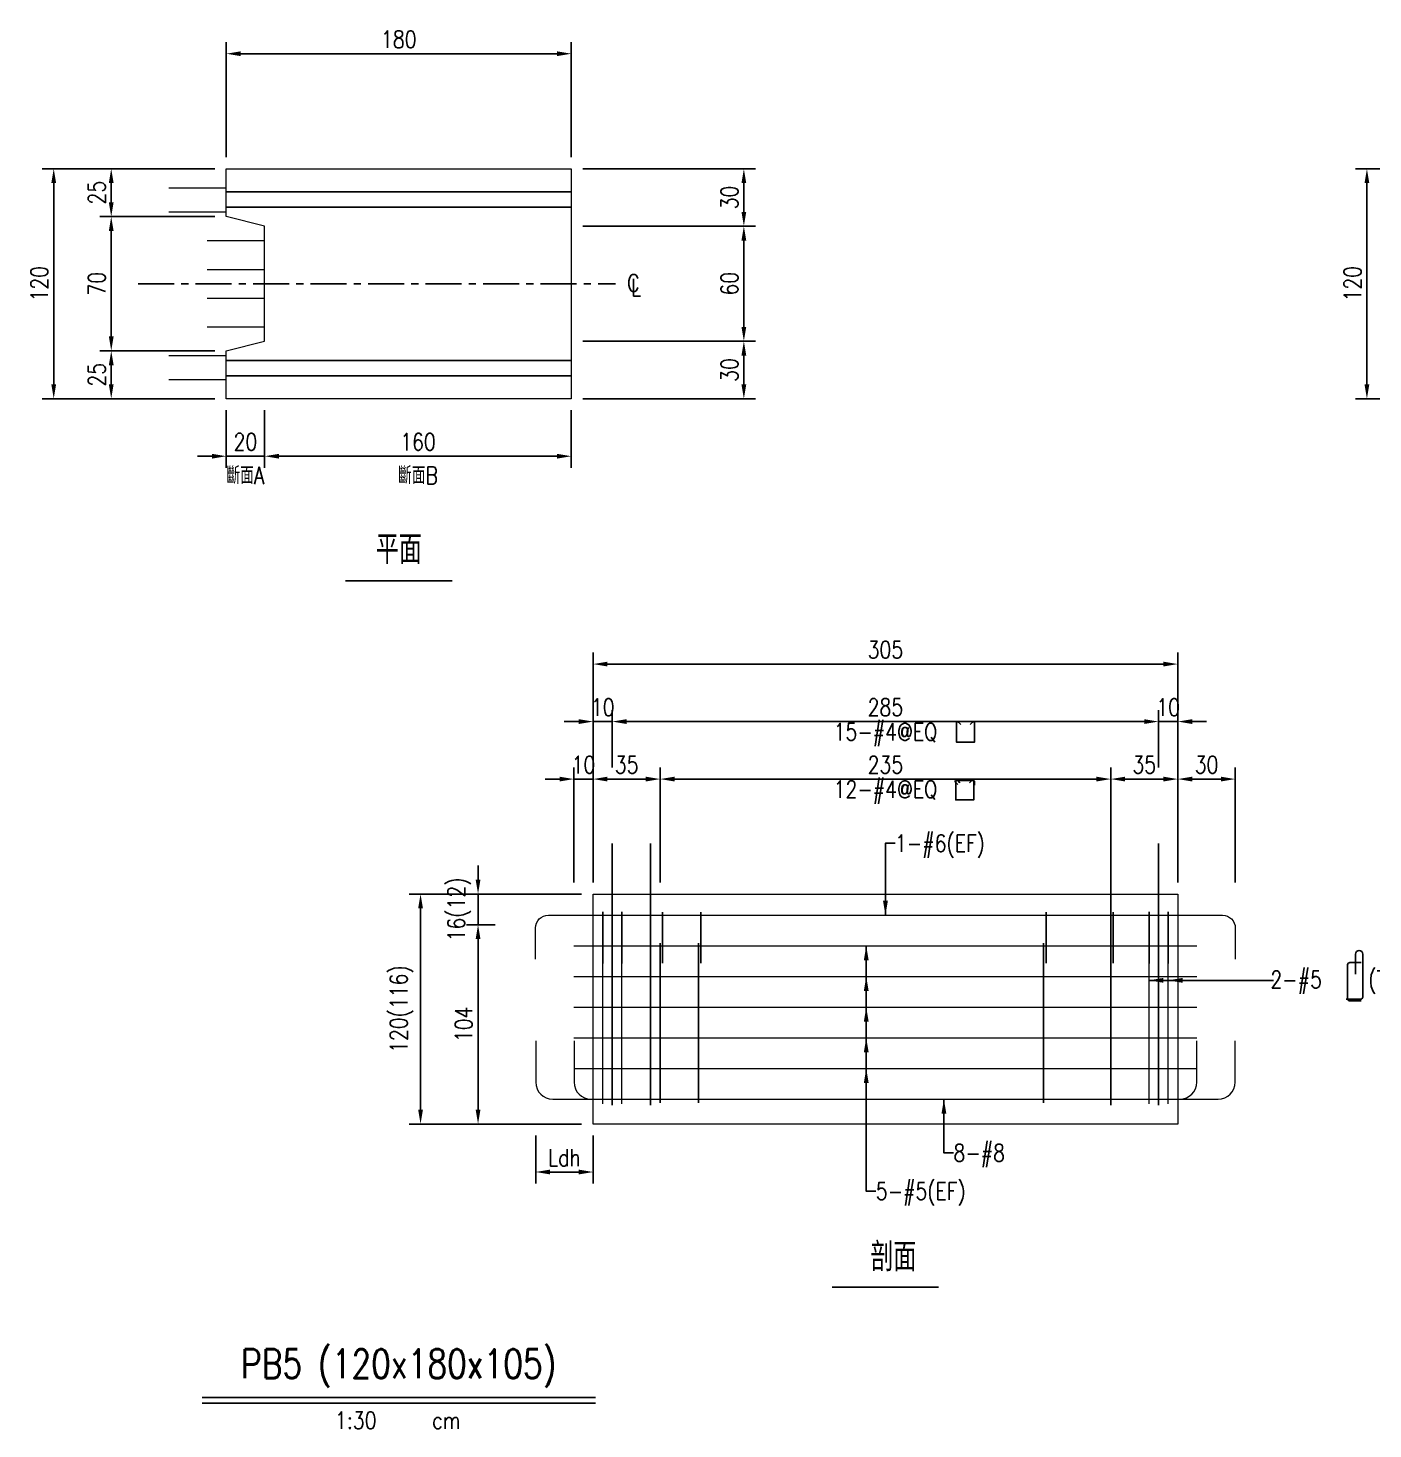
# Model space of a CAD drawing. Extents: x -4754 to 8167, y -19960 to 3841.
# Drawn here: x 3791 to 4493, y 1833 to 2564 of the extents above; entities that cross this region are included whole.
import ezdxf
from ezdxf.enums import TextEntityAlignment as Align

# ---------------------------------------------------------------- set-up
doc = ezdxf.new("R2010")
doc.units = 0
doc.header["$LTSCALE"] = 3
doc.linetypes.add('CENTER', pattern=[2, 1.25, -0.25, 0.25, -0.25])
doc.layers.get('0').update_dxf_attribs({"linetype": 'CONTINUOUS'})
doc.layers.add('HB_0', color=7, linetype='CONTINUOUS', transparency=0.5)
for name, color, linetype in [('HB_DIM', 1, 'CONTINUOUS'), ('HB_TXT_CTEXT', 2, 'CONTINUOUS'), ('鋼筋', 3, 'CONTINUOUS')]:
    doc.layers.add(name, color=color, linetype=linetype)
doc.styles.get("Standard").update_dxf_attribs({"font": 'ROMANS.shx', "width": 0.8, "bigfont": 'chineset.shx'})
doc.dimstyles.new('30', dxfattribs={"dimscale": 3, "dimtxt": 3, "dimasz": 2.5, "dimexe": 2, "dimexo": 2, "dimgap": 1, "dimtad": 1, "dimdsep": 46, "dimtxsty": 'Standard', "dimcen": 0, "dimclrd": 256, "dimclre": 256, "dimclrt": 2, "dimadec": 0, "dimazin": 0, "dimtfac": 1, "dimtix": 1, "dimtmove": 2, "dimatfit": 3, "dimfxl": 1, "dimtolj": 1, "dimtzin": 0, "dimarcsym": 0})

# ---------------------------------------------------------------- blocks, each defined once
blk = doc.blocks.new('beam_Topview')
at = {"layer": 'HB_TXT_CTEXT', "color": 4, "linetype": 'Continuous'}
blk.add_line((-27.76, 0), (27.76, 0), dxfattribs=at)
at = {"layer": 'HB_TXT_CTEXT', "color": 4, "linetype": 'Continuous', "width": 0.8}
blk.add_text('平面', height=15, rotation=360, dxfattribs=at).set_placement((0, 16.5), align=Align.MIDDLE)
blk = doc.blocks.new('beam_title')
at = {"layer": 'HB_TXT_CTEXT', "color": 3, "linetype": 'Continuous'}
blk.add_line((-102.52, 3), (102.52, 3), dxfattribs=at)
at = {"layer": 'HB_TXT_CTEXT', "color": 1, "linetype": 'Continuous'}
blk.add_line((-102.52, 0), (102.52, 0), dxfattribs=at)
at = {"color": 3, "linetype": 'Continuous', "width": 0.8}
blk.add_attdef('A', text='', height=15, dxfattribs=at).set_placement((0, 19.49), align=Align.MIDDLE)
at = {"color": 2, "linetype": 'Continuous', "width": 0.8}
for tag, p in [('1:30', (-22.44, -9)), ('CM', (24.84, -9))]:
    blk.add_attdef(tag, text='', height=9, dxfattribs=at).set_placement(p, align=Align.MIDDLE)
blk = doc.blocks.new('*D179')
at = {"layer": 'HB_DIM', "linetype": 'Continuous', "lineweight": -2}
for p, q in [((3894.72, 2496.95), (3894.72, 2556.95)), ((3902.22, 2550.95), (4067.22, 2550.95)), ((4074.72, 2496.95), (4074.72, 2556.95))]:
    blk.add_line(p, q, dxfattribs=at)
at = {"layer": 'HB_DIM'}
for points in [[(3902.22, 2552.2), (3902.22, 2549.7), (3894.72, 2550.95)], [(4067.22, 2549.7), (4067.22, 2552.2), (4074.72, 2550.95)]]:
    blk.add_solid(points, dxfattribs=at)
at = {"layer": 'HB_DIM', "color": 2, "linetype": 'Continuous', "insert": (3984.72, 2558.45), "char_height": 9, "attachment_point": 5, "rotation": 0}
blk.add_mtext('\\A1;180', dxfattribs=at)
blk = doc.blocks.new('*D180')
at = {"layer": 'HB_DIM', "linetype": 'Continuous', "lineweight": -2}
for p, q in [((3894.72, 2364.95), (3894.72, 2334.95)), ((3914.72, 2364.95), (3914.72, 2334.95)), ((3887.22, 2340.95), (3879.72, 2340.95)), ((3894.72, 2340.95), (3914.72, 2340.95)), ((3922.22, 2340.95), (3929.72, 2340.95))]:
    blk.add_line(p, q, dxfattribs=at)
at = {"layer": 'HB_DIM'}
for points in [[(3887.22, 2339.7), (3887.22, 2342.2), (3894.72, 2340.95)], [(3922.22, 2342.2), (3922.22, 2339.7), (3914.72, 2340.95)]]:
    blk.add_solid(points, dxfattribs=at)
at = {"layer": 'HB_DIM', "color": 2, "linetype": 'Continuous', "insert": (3904.72, 2348.45), "char_height": 9, "attachment_point": 5, "rotation": 0}
blk.add_mtext('\\A1;20', dxfattribs=at)
blk = doc.blocks.new('*D181')
at = {"layer": 'HB_DIM', "linetype": 'Continuous', "lineweight": -2}
for p, q in [((3914.72, 2364.95), (3914.72, 2334.95)), ((4074.72, 2364.95), (4074.72, 2334.95)), ((3922.22, 2340.95), (4067.22, 2340.95))]:
    blk.add_line(p, q, dxfattribs=at)
at = {"layer": 'HB_DIM'}
for points in [[(3922.22, 2342.2), (3922.22, 2339.7), (3914.72, 2340.95)], [(4067.22, 2339.7), (4067.22, 2342.2), (4074.72, 2340.95)]]:
    blk.add_solid(points, dxfattribs=at)
at = {"layer": 'HB_DIM', "color": 2, "linetype": 'Continuous', "insert": (3994.72, 2348.45), "char_height": 9, "attachment_point": 5, "rotation": 0}
blk.add_mtext('\\A1;160', dxfattribs=at)
blk = doc.blocks.new('*D182')
at = {"layer": 'HB_DIM', "linetype": 'Continuous', "lineweight": -2}
for p, q in [((3888.72, 2490.95), (3798.72, 2490.95)), ((3804.72, 2483.45), (3804.72, 2378.45)), ((3888.72, 2370.95), (3798.72, 2370.95))]:
    blk.add_line(p, q, dxfattribs=at)
at = {"layer": 'HB_DIM'}
for points in [[(3805.97, 2483.45), (3803.47, 2483.45), (3804.72, 2490.95)], [(3803.47, 2378.45), (3805.97, 2378.45), (3804.72, 2370.95)]]:
    blk.add_solid(points, dxfattribs=at)
at = {"layer": 'HB_DIM', "color": 2, "linetype": 'Continuous', "insert": (3797.22, 2430.95), "char_height": 9, "attachment_point": 5, "rotation": 90}
blk.add_mtext('\\A1;120', dxfattribs=at)
blk = doc.blocks.new('*D183')
at = {"layer": 'HB_DIM', "linetype": 'Continuous', "lineweight": -2}
for p, q in [((3888.72, 2490.95), (3828.72, 2490.95)), ((3834.72, 2483.45), (3834.72, 2473.45)), ((3888.72, 2465.95), (3828.72, 2465.95))]:
    blk.add_line(p, q, dxfattribs=at)
at = {"layer": 'HB_DIM'}
for points in [[(3835.97, 2483.45), (3833.47, 2483.45), (3834.72, 2490.95)], [(3833.47, 2473.45), (3835.97, 2473.45), (3834.72, 2465.95)]]:
    blk.add_solid(points, dxfattribs=at)
at = {"layer": 'HB_DIM', "color": 2, "linetype": 'Continuous', "insert": (3827.22, 2478.45), "char_height": 9, "attachment_point": 5, "rotation": 90}
blk.add_mtext('\\A1;25', dxfattribs=at)
blk = doc.blocks.new('*D184')
at = {"layer": 'HB_DIM', "linetype": 'Continuous', "lineweight": -2}
for p, q in [((3888.72, 2465.95), (3828.72, 2465.95)), ((3834.72, 2458.45), (3834.72, 2403.45)), ((3888.72, 2395.95), (3828.72, 2395.95))]:
    blk.add_line(p, q, dxfattribs=at)
at = {"layer": 'HB_DIM'}
for points in [[(3835.97, 2458.45), (3833.47, 2458.45), (3834.72, 2465.95)], [(3833.47, 2403.45), (3835.97, 2403.45), (3834.72, 2395.95)]]:
    blk.add_solid(points, dxfattribs=at)
at = {"layer": 'HB_DIM', "color": 2, "linetype": 'Continuous', "insert": (3827.22, 2430.95), "char_height": 9, "attachment_point": 5, "rotation": 90}
blk.add_mtext('\\A1;70', dxfattribs=at)
blk = doc.blocks.new('*D185')
at = {"layer": 'HB_DIM', "linetype": 'Continuous', "lineweight": -2}
for p, q in [((3888.72, 2395.95), (3828.72, 2395.95)), ((3834.72, 2388.45), (3834.72, 2378.45)), ((3888.72, 2370.95), (3828.72, 2370.95))]:
    blk.add_line(p, q, dxfattribs=at)
at = {"layer": 'HB_DIM'}
for points in [[(3835.97, 2388.45), (3833.47, 2388.45), (3834.72, 2395.95)], [(3833.47, 2378.45), (3835.97, 2378.45), (3834.72, 2370.95)]]:
    blk.add_solid(points, dxfattribs=at)
at = {"layer": 'HB_DIM', "color": 2, "linetype": 'Continuous', "insert": (3827.22, 2383.45), "char_height": 9, "attachment_point": 5, "rotation": 90}
blk.add_mtext('\\A1;25', dxfattribs=at)
blk = doc.blocks.new('*D186')
at = {"layer": 'HB_DIM', "linetype": 'Continuous', "lineweight": -2}
for p, q in [((4080.72, 2490.95), (4170.72, 2490.95)), ((4164.72, 2483.45), (4164.72, 2468.45)), ((4080.72, 2460.95), (4170.72, 2460.95))]:
    blk.add_line(p, q, dxfattribs=at)
at = {"layer": 'HB_DIM'}
for points in [[(4165.97, 2483.45), (4163.47, 2483.45), (4164.72, 2490.95)], [(4163.47, 2468.45), (4165.97, 2468.45), (4164.72, 2460.95)]]:
    blk.add_solid(points, dxfattribs=at)
at = {"layer": 'HB_DIM', "color": 2, "linetype": 'Continuous', "insert": (4157.22, 2475.95), "char_height": 9, "attachment_point": 5, "rotation": 90}
blk.add_mtext('\\A1;30', dxfattribs=at)
blk = doc.blocks.new('*D187')
at = {"layer": 'HB_DIM', "linetype": 'Continuous', "lineweight": -2}
for p, q in [((4080.72, 2460.95), (4170.72, 2460.95)), ((4164.72, 2453.45), (4164.72, 2408.45)), ((4080.72, 2400.95), (4170.72, 2400.95))]:
    blk.add_line(p, q, dxfattribs=at)
at = {"layer": 'HB_DIM'}
for points in [[(4165.97, 2453.45), (4163.47, 2453.45), (4164.72, 2460.95)], [(4163.47, 2408.45), (4165.97, 2408.45), (4164.72, 2400.95)]]:
    blk.add_solid(points, dxfattribs=at)
at = {"layer": 'HB_DIM', "color": 2, "linetype": 'Continuous', "insert": (4157.22, 2430.95), "char_height": 9, "attachment_point": 5, "rotation": 90}
blk.add_mtext('\\A1;60', dxfattribs=at)
blk = doc.blocks.new('*D188')
at = {"layer": 'HB_DIM', "linetype": 'Continuous', "lineweight": -2}
for p, q in [((4080.72, 2400.95), (4170.72, 2400.95)), ((4164.72, 2393.45), (4164.72, 2378.45)), ((4080.72, 2370.95), (4170.72, 2370.95))]:
    blk.add_line(p, q, dxfattribs=at)
at = {"layer": 'HB_DIM'}
for points in [[(4165.97, 2393.45), (4163.47, 2393.45), (4164.72, 2400.95)], [(4163.47, 2378.45), (4165.97, 2378.45), (4164.72, 2370.95)]]:
    blk.add_solid(points, dxfattribs=at)
at = {"layer": 'HB_DIM', "color": 2, "linetype": 'Continuous', "insert": (4157.22, 2385.95), "char_height": 9, "attachment_point": 5, "rotation": 90}
blk.add_mtext('\\A1;30', dxfattribs=at)
blk = doc.blocks.new('cl')
at = {"layer": 'HB_TXT_CTEXT', "linetype": 'Continuous', "width": 0.8}
for s, p in [('C', (-0.18, 0.11)), ('L', (0.23, -0.56))]:
    blk.add_text(s, height=2.5, dxfattribs=at).set_placement(p, align=Align.MIDDLE)
blk = doc.blocks.new('*D204')
at = {"layer": 'HB_DIM', "linetype": 'Continuous', "lineweight": -2}
for p, q in [((4573.72, 2490.95), (4483.72, 2490.95)), ((4489.72, 2483.45), (4489.72, 2378.45)), ((4573.72, 2370.95), (4483.72, 2370.95))]:
    blk.add_line(p, q, dxfattribs=at)
at = {"layer": 'HB_DIM'}
for points in [[(4490.97, 2483.45), (4488.47, 2483.45), (4489.72, 2490.95)], [(4488.47, 2378.45), (4490.97, 2378.45), (4489.72, 2370.95)]]:
    blk.add_solid(points, dxfattribs=at)
at = {"layer": 'HB_DIM', "color": 2, "linetype": 'Continuous', "insert": (4482.22, 2430.95), "char_height": 9, "attachment_point": 5, "rotation": 90}
blk.add_mtext('\\A1;120', dxfattribs=at)
blk = doc.blocks.new('beam_SectionSide')
at = {"layer": 'HB_TXT_CTEXT', "color": 4, "linetype": 'Continuous'}
blk.add_line((-27.76, 0), (27.76, 0), dxfattribs=at)
at = {"layer": 'HB_TXT_CTEXT', "color": 4, "linetype": 'Continuous', "width": 0.8}
blk.add_text(' 剖面', height=15, rotation=360, dxfattribs=at).set_placement((0, 16.5), align=Align.MIDDLE)
blk = doc.blocks.new('rebar_arrowD')
at = {"color": 1, "linetype": 'Continuous'}
blk.add_solid([(-1.25, -7.5), (0, 0), (1.25, -7.5)], dxfattribs=at)
blk = doc.blocks.new('*D345')
at = {"layer": 'HB_DIM', "linetype": 'Continuous', "lineweight": -2}
for p, q in [((4056.14, 1986.51), (4056.14, 1961.51)), ((4086.07, 1986.51), (4086.07, 1961.51)), ((4063.64, 1967.51), (4078.57, 1967.51))]:
    blk.add_line(p, q, dxfattribs=at)
at = {"layer": 'HB_DIM'}
for points in [[(4063.64, 1968.76), (4063.64, 1966.26), (4056.14, 1967.51)], [(4078.57, 1966.26), (4078.57, 1968.76), (4086.07, 1967.51)]]:
    blk.add_solid(points, dxfattribs=at)
at = {"layer": 'HB_DIM', "color": 2, "linetype": 'Continuous', "insert": (4071.1, 1975.01), "char_height": 9, "attachment_point": 5, "rotation": 0}
blk.add_mtext('\\A1;Ldh', dxfattribs=at)
blk = doc.blocks.new('rebar_arrowU')
at = {"color": 1, "linetype": 'Continuous'}
blk.add_solid([(-1.25, -7.5), (0, 0), (1.25, -7.5)], dxfattribs=at)
blk = doc.blocks.new('rebar_arrowL')
at = {"color": 1, "linetype": 'Continuous', "extrusion": (0, 0, -1)}
blk.add_solid([(-7.5, 1.25), (0, 0), (-7.5, -1.25)], dxfattribs=at)
blk = doc.blocks.new('rebar_2Tie_180_90')
at = {"layer": 'HB_TXT_CTEXT', "linetype": 'Continuous'}
for points in [[(46.52, -8.69), (46.52, 13.68, 1), (42.68, 13.68), (42.68, 3.28)], [(45.67, 9.28), (39.8, 9.28, 0.414214), (38.6, 8.08), (38.6, -9.57)], [(46.52, -8.69, -0.414214), (45.32, -9.89), (37.81, -9.89)], [(38.6, -9.57, 0.414214), (39.8, -10.77), (45.67, -10.77)]]:
    blk.add_lwpolyline(points, format="xyb", dxfattribs=at)
at = {"color": 2, "linetype": 'Continuous', "width": 0.8}
for tag, p in [('2-D16', (-1.67, 0.43)), ('(TYP)', (49.39, 0.45))]:
    blk.add_attdef(tag, text='', height=9, dxfattribs=at).set_placement(p, align=Align.MIDDLE_LEFT)
blk = doc.blocks.new('*D346')
at = {"layer": 'HB_DIM', "linetype": 'Continuous', "lineweight": -2}
for p, q in [((4086.07, 2118.51), (4086.07, 2238.51)), ((4391.07, 2118.51), (4391.07, 2238.51)), ((4093.57, 2232.51), (4383.57, 2232.51))]:
    blk.add_line(p, q, dxfattribs=at)
at = {"layer": 'HB_DIM'}
for points in [[(4093.57, 2233.76), (4093.57, 2231.26), (4086.07, 2232.51)], [(4383.57, 2231.26), (4383.57, 2233.76), (4391.07, 2232.51)]]:
    blk.add_solid(points, dxfattribs=at)
at = {"layer": 'HB_DIM', "color": 2, "linetype": 'Continuous', "insert": (4238.57, 2240.01), "char_height": 9, "attachment_point": 5, "rotation": 0}
blk.add_mtext('\\A1;305', dxfattribs=at)
blk = doc.blocks.new('*D347')
at = {"layer": 'HB_DIM', "linetype": 'Continuous', "lineweight": -2}
for p, q in [((4086.07, 2178.51), (4086.07, 2208.51)), ((4096.07, 2178.51), (4096.07, 2208.51)), ((4078.57, 2202.51), (4071.07, 2202.51)), ((4086.07, 2202.51), (4096.07, 2202.51)), ((4103.57, 2202.51), (4111.07, 2202.51))]:
    blk.add_line(p, q, dxfattribs=at)
at = {"layer": 'HB_DIM'}
for points in [[(4078.57, 2201.26), (4078.57, 2203.76), (4086.07, 2202.51)], [(4103.57, 2203.76), (4103.57, 2201.26), (4096.07, 2202.51)]]:
    blk.add_solid(points, dxfattribs=at)
at = {"layer": 'HB_DIM', "color": 2, "linetype": 'Continuous', "insert": (4091.07, 2210.01), "char_height": 9, "attachment_point": 5, "rotation": 0}
blk.add_mtext('\\A1;10', dxfattribs=at)
blk = doc.blocks.new('*D348')
at = {"layer": 'HB_DIM', "linetype": 'Continuous', "lineweight": -2}
for p, q in [((4096.07, 2178.51), (4096.07, 2208.51)), ((4381.07, 2178.51), (4381.07, 2208.51)), ((4103.57, 2202.51), (4373.57, 2202.51))]:
    blk.add_line(p, q, dxfattribs=at)
at = {"layer": 'HB_DIM'}
for points in [[(4103.57, 2203.76), (4103.57, 2201.26), (4096.07, 2202.51)], [(4373.57, 2201.26), (4373.57, 2203.76), (4381.07, 2202.51)]]:
    blk.add_solid(points, dxfattribs=at)
at = {"layer": 'HB_DIM', "color": 2, "linetype": 'Continuous', "insert": (4238.57, 2210.01), "char_height": 9, "attachment_point": 5, "rotation": 0}
blk.add_mtext('\\A1;285', dxfattribs=at)
blk = doc.blocks.new('*D349')
at = {"layer": 'HB_DIM', "linetype": 'Continuous', "lineweight": -2}
for p, q in [((4381.07, 2178.51), (4381.07, 2208.51)), ((4391.07, 2178.51), (4391.07, 2208.51)), ((4373.57, 2202.51), (4366.07, 2202.51)), ((4381.07, 2202.51), (4391.07, 2202.51)), ((4398.57, 2202.51), (4406.07, 2202.51))]:
    blk.add_line(p, q, dxfattribs=at)
at = {"layer": 'HB_DIM'}
for points in [[(4373.57, 2201.26), (4373.57, 2203.76), (4381.07, 2202.51)], [(4398.57, 2203.76), (4398.57, 2201.26), (4391.07, 2202.51)]]:
    blk.add_solid(points, dxfattribs=at)
at = {"layer": 'HB_DIM', "color": 2, "linetype": 'Continuous', "insert": (4386.07, 2210.01), "char_height": 9, "attachment_point": 5, "rotation": 0}
blk.add_mtext('\\A1;10', dxfattribs=at)
blk = doc.blocks.new('*D350')
at = {"layer": 'HB_DIM', "linetype": 'Continuous', "lineweight": -2}
for p, q in [((4076.07, 2118.51), (4076.07, 2178.51)), ((4086.07, 2118.51), (4086.07, 2178.51)), ((4068.57, 2172.51), (4061.07, 2172.51)), ((4076.07, 2172.51), (4086.07, 2172.51)), ((4093.57, 2172.51), (4101.07, 2172.51))]:
    blk.add_line(p, q, dxfattribs=at)
at = {"layer": 'HB_DIM'}
for points in [[(4068.57, 2171.26), (4068.57, 2173.76), (4076.07, 2172.51)], [(4093.57, 2173.76), (4093.57, 2171.26), (4086.07, 2172.51)]]:
    blk.add_solid(points, dxfattribs=at)
at = {"layer": 'HB_DIM', "color": 2, "linetype": 'Continuous', "insert": (4081.07, 2180.01), "char_height": 9, "attachment_point": 5, "rotation": 0}
blk.add_mtext('\\A1;10', dxfattribs=at)
blk = doc.blocks.new('*D351')
at = {"layer": 'HB_DIM', "linetype": 'Continuous', "lineweight": -2}
for p, q in [((4086.07, 2118.51), (4086.07, 2178.51)), ((4121.07, 2118.51), (4121.07, 2178.51)), ((4093.57, 2172.51), (4113.57, 2172.51))]:
    blk.add_line(p, q, dxfattribs=at)
at = {"layer": 'HB_DIM'}
for points in [[(4093.57, 2173.76), (4093.57, 2171.26), (4086.07, 2172.51)], [(4113.57, 2171.26), (4113.57, 2173.76), (4121.07, 2172.51)]]:
    blk.add_solid(points, dxfattribs=at)
at = {"layer": 'HB_DIM', "color": 2, "linetype": 'Continuous', "insert": (4103.57, 2180.01), "char_height": 9, "attachment_point": 5, "rotation": 0}
blk.add_mtext('\\A1;35', dxfattribs=at)
blk = doc.blocks.new('*D352')
at = {"layer": 'HB_DIM', "linetype": 'Continuous', "lineweight": -2}
for p, q in [((4121.07, 2118.51), (4121.07, 2178.51)), ((4356.07, 2118.51), (4356.07, 2178.51)), ((4128.57, 2172.51), (4348.57, 2172.51))]:
    blk.add_line(p, q, dxfattribs=at)
at = {"layer": 'HB_DIM'}
for points in [[(4128.57, 2173.76), (4128.57, 2171.26), (4121.07, 2172.51)], [(4348.57, 2171.26), (4348.57, 2173.76), (4356.07, 2172.51)]]:
    blk.add_solid(points, dxfattribs=at)
at = {"layer": 'HB_DIM', "color": 2, "linetype": 'Continuous', "insert": (4238.57, 2180.01), "char_height": 9, "attachment_point": 5, "rotation": 0}
blk.add_mtext('\\A1;235', dxfattribs=at)
blk = doc.blocks.new('*D353')
at = {"layer": 'HB_DIM', "linetype": 'Continuous', "lineweight": -2}
for p, q in [((4356.07, 2118.51), (4356.07, 2178.51)), ((4391.07, 2118.51), (4391.07, 2178.51)), ((4363.57, 2172.51), (4383.57, 2172.51))]:
    blk.add_line(p, q, dxfattribs=at)
at = {"layer": 'HB_DIM'}
for points in [[(4363.57, 2173.76), (4363.57, 2171.26), (4356.07, 2172.51)], [(4383.57, 2171.26), (4383.57, 2173.76), (4391.07, 2172.51)]]:
    blk.add_solid(points, dxfattribs=at)
at = {"layer": 'HB_DIM', "color": 2, "linetype": 'Continuous', "insert": (4373.57, 2180.01), "char_height": 9, "attachment_point": 5, "rotation": 0}
blk.add_mtext('\\A1;35', dxfattribs=at)
blk = doc.blocks.new('*D354')
at = {"layer": 'HB_DIM', "linetype": 'Continuous', "lineweight": -2}
for p, q in [((4391.07, 2118.51), (4391.07, 2178.51)), ((4421.07, 2118.51), (4421.07, 2178.51)), ((4398.57, 2172.51), (4413.57, 2172.51))]:
    blk.add_line(p, q, dxfattribs=at)
at = {"layer": 'HB_DIM'}
for points in [[(4398.57, 2173.76), (4398.57, 2171.26), (4391.07, 2172.51)], [(4413.57, 2171.26), (4413.57, 2173.76), (4421.07, 2172.51)]]:
    blk.add_solid(points, dxfattribs=at)
at = {"layer": 'HB_DIM', "color": 2, "linetype": 'Continuous', "insert": (4406.07, 2180.01), "char_height": 9, "attachment_point": 5, "rotation": 0}
blk.add_mtext('\\A1;30', dxfattribs=at)
blk = doc.blocks.new('*D355')
at = {"layer": 'HB_DIM', "linetype": 'Continuous', "lineweight": -2}
for p, q in [((4080.07, 2112.51), (3990.07, 2112.51)), ((3996.07, 2105.01), (3996.07, 2000.01)), ((4080.07, 1992.51), (3990.07, 1992.51))]:
    blk.add_line(p, q, dxfattribs=at)
at = {"layer": 'HB_DIM'}
for points in [[(3997.32, 2105.01), (3994.82, 2105.01), (3996.07, 2112.51)], [(3994.82, 2000.01), (3997.32, 2000.01), (3996.07, 1992.51)]]:
    blk.add_solid(points, dxfattribs=at)
at = {"layer": 'HB_DIM', "color": 2, "linetype": 'Continuous', "insert": (3986.22, 2052.51), "char_height": 9, "attachment_point": 5, "rotation": 90}
blk.add_mtext('\\A1;120(116)', dxfattribs=at)
blk = doc.blocks.new('*D356')
at = {"layer": 'HB_DIM', "linetype": 'Continuous', "lineweight": -2}
for p, q in [((4026.07, 2120.01), (4026.07, 2127.51)), ((4080.07, 2112.51), (4020.07, 2112.51)), ((4026.07, 2112.51), (4026.07, 2096.51)), ((4035.07, 2096.51), (4020.07, 2096.51)), ((4026.07, 2089.01), (4026.07, 2081.51))]:
    blk.add_line(p, q, dxfattribs=at)
at = {"layer": 'HB_DIM'}
for points in [[(4024.82, 2120.01), (4027.32, 2120.01), (4026.07, 2112.51)], [(4027.32, 2089.01), (4024.82, 2089.01), (4026.07, 2096.51)]]:
    blk.add_solid(points, dxfattribs=at)
at = {"layer": 'HB_DIM', "color": 2, "linetype": 'Continuous', "insert": (4016.22, 2104.51), "char_height": 9, "attachment_point": 5, "rotation": 90}
blk.add_mtext('\\A1;16(12)', dxfattribs=at)
blk = doc.blocks.new('*D357')
at = {"layer": 'HB_DIM', "linetype": 'Continuous', "lineweight": -2}
for p, q in [((4035.07, 2096.51), (4020.07, 2096.51)), ((4026.07, 2089.01), (4026.07, 2000.01)), ((4080.07, 1992.51), (4020.07, 1992.51))]:
    blk.add_line(p, q, dxfattribs=at)
at = {"layer": 'HB_DIM'}
for points in [[(4027.32, 2089.01), (4024.82, 2089.01), (4026.07, 2096.51)], [(4024.82, 2000.01), (4027.32, 2000.01), (4026.07, 1992.51)]]:
    blk.add_solid(points, dxfattribs=at)
at = {"layer": 'HB_DIM', "color": 2, "linetype": 'Continuous', "insert": (4018.57, 2044.51), "char_height": 9, "attachment_point": 5, "rotation": 90}
blk.add_mtext('\\A1;104', dxfattribs=at)
blk = doc.blocks.new('dim_rebar_HoopU')
at = {"linetype": 'Continuous'}
blk.add_lwpolyline([(44.17, 4.47), (45.41, 5.71, -0.668179), (46.47, 5.27), (46.47, -4.68), (37.02, -4.68), (37.02, 5.27, -0.668179), (38.09, 5.71), (39.33, 4.47)], format="xyb", dxfattribs=at)
at = {"linetype": 'Continuous', "width": 0.8}
blk.add_attdef('25-D13@EQ', text='', height=9, dxfattribs=at).set_placement((0, 0), align=Align.MIDDLE)
blk = doc.blocks.new('dim_rebar_HoopUwithTie')
at = {"linetype": 'Continuous'}
for points in [[(37.71, 3.13), (36.52, 4.32, -0.668179), (36.95, 5.34), (45.82, 5.34, -0.414214), (46.42, 4.74), (46.42, 2.79)], [(43.88, 4.04), (45.07, 5.23, -0.668179), (46.09, 4.81), (46.09, -4.89), (36.68, -4.89), (36.68, 4.81, -0.668179), (37.71, 5.23), (38.89, 4.04)]]:
    blk.add_lwpolyline(points, format="xyb", dxfattribs=at)
at = {"linetype": 'Continuous', "width": 0.8}
blk.add_attdef('22-D13@EQ', text='', height=9, dxfattribs=at).set_placement((0, 0), align=Align.MIDDLE)

msp = doc.modelspace()

# ---------------------------------------------------------------- linework, layer by layer
at = {"layer": 'HB_0', "lineweight": 5}
for p, q in [((3894.723, 2490.95, -105), (3914.723, 2490.95, -105)), ((3894.723, 2478.95, -105), (3894.723, 2490.95, -105)), ((3914.723, 2490.95, -105), (4074.723, 2490.95, -105)), ((4074.723, 2490.95, -105), (4074.723, 2478.95, -105)), ((3894.723, 2478.95, -105), (3914.723, 2478.95, -105)), ((3894.723, 2470.95, -89), (3894.723, 2478.95, -105)), ((3914.723, 2478.95, -105), (3894.723, 2478.95, -105)), ((4074.723, 2478.95, -105), (3914.723, 2478.95, -105)), ((3914.723, 2478.95, -105), (4074.723, 2478.95, -105)), ((4074.723, 2478.95, -105), (4074.723, 2470.95, -89)), ((3894.723, 2470.95, -89), (3914.723, 2470.95, -89)), ((3894.723, 2465.95, -89), (3894.723, 2470.95, -89)), ((3914.723, 2470.95, -89), (3894.723, 2470.95, -89)), ((4074.723, 2470.95, -89), (3914.723, 2470.95, -89)), ((3914.723, 2470.95, -89), (4074.723, 2470.95, -89)), ((4074.723, 2470.95, -89), (4074.723, 2390.95, -89)), ((3914.723, 2460.95, -89), (3894.723, 2465.95, -89)), ((3914.723, 2400.95, -89), (3914.723, 2460.95, -89)), ((3894.723, 2395.95, -89), (3914.723, 2400.95, -89)), ((3894.723, 2390.95, -89), (3894.723, 2395.95, -89)), ((3914.723, 2390.95, -89), (3894.723, 2390.95, -89)), ((3894.723, 2390.95, -89), (3914.723, 2390.95, -89)), ((3894.723, 2382.95, -105), (3894.723, 2390.95, -89)), ((3914.723, 2390.95, -89), (4074.723, 2390.95, -89)), ((4074.723, 2390.95, -89), (3914.723, 2390.95, -89)), ((4074.723, 2390.95, -89), (4074.723, 2382.95, -105)), ((3914.723, 2382.95, -105), (3894.723, 2382.95, -105)), ((3894.723, 2382.95, -105), (3914.723, 2382.95, -105)), ((3894.723, 2370.95, -105), (3894.723, 2382.95, -105)), ((4074.723, 2382.95, -105), (3914.723, 2382.95, -105)), ((3914.723, 2382.95, -105), (4074.723, 2382.95, -105)), ((4074.723, 2382.95, -105), (4074.723, 2370.95, -105)), ((3914.723, 2370.95, -105), (3894.723, 2370.95, -105)), ((4074.723, 2370.95, -105), (3914.723, 2370.95, -105)), ((4086.073, 2112.507), (4106.073, 2112.507)), ((4086.073, 2096.507, -8), (4086.073, 2112.507)), ((4106.073, 2112.507), (4371.073, 2112.507)), ((4371.073, 2112.507), (4391.073, 2112.507)), ((4391.073, 2112.507), (4391.073, 2096.507, -8)), ((4086.073, 1992.507, -108), (4086.073, 2108.507, -108)), ((4391.073, 2108.507, -108), (4391.073, 1992.507, -108)), ((4086.073, 1992.507, -13), (4086.073, 2096.507, -13)), ((4391.073, 2096.507, -13), (4391.073, 1992.507, -13)), ((4106.073, 1992.507, -108), (4086.073, 1992.507, -108)), ((4106.073, 1992.507, -18), (4086.073, 1992.507, -13)), ((4371.073, 1992.507, -108), (4106.073, 1992.507, -108)), ((4391.073, 1992.507, -108), (4371.073, 1992.507, -108)), ((4391.073, 1992.507, -13), (4371.073, 1992.507, -18))]:
    msp.add_line(p, q, dxfattribs=at)
at = {"layer": 'HB_0', "color": 1, "linetype": 'CENTER', "ltscale": 5}
msp.add_lwpolyline([(3848.723, 2430.95), (4097.723, 2430.95)], dxfattribs=at)
at = {"layer": 'HB_TXT_CTEXT', "color": 1, "linetype": 'Continuous'}
for points in [[(4238.573, 2101.507), (4238.573, 2109.007), (4238.573, 2139.007), (4243.573, 2139.007)], [(4228.573, 2085.507), (4228.573, 2021.507), (4228.573, 1957.507), (4233.573, 1957.507)], [(4376.073, 2067.507), (4386.073, 2067.507), (4441.073, 2067.507)], [(4269.073, 2005.507), (4269.073, 1992.507), (4269.073, 1977.507), (4274.073, 1977.507)]]:
    msp.add_lwpolyline(points, dxfattribs=at)
at = {"layer": '鋼筋', "lineweight": 5}
for p, q in [((3864.786, 2480.95, -18.89), (3894.723, 2480.95, -18.89)), ((3864.786, 2468.45, -18.89), (3894.723, 2468.45, -18.89)), ((3884.786, 2453.45, -18.89), (3914.723, 2453.45, -18.89)), ((3884.786, 2438.45, -18.89), (3914.723, 2438.45, -18.89)), ((3884.786, 2423.45, -18.89), (3914.723, 2423.45, -18.89)), ((3884.786, 2408.45, -18.89), (3914.723, 2408.45, -18.89)), ((3864.786, 2393.45, -18.89), (3894.723, 2393.45, -18.89)), ((3864.786, 2380.95, -18.89), (3894.723, 2380.95, -18.89)), ((4096.073, 2128.142, -81.055), (4096.073, 2135.762, -81.055)), ((4096.073, 2135.762, -87.405), (4096.073, 2005.507, -87.405)), ((4096.073, 2005.507, -8.595), (4096.073, 2135.762, -8.595)), ((4096.073, 2135.762, -14.945), (4096.073, 2128.142, -14.945)), ((4116.073, 2128.142, -81.055), (4116.073, 2135.762, -81.055)), ((4116.073, 2135.762, -87.405), (4116.073, 2005.507, -87.405)), ((4116.073, 2005.507, -8.595), (4116.073, 2135.762, -8.595)), ((4116.073, 2135.762, -14.945), (4116.073, 2128.142, -14.945)), ((4356.073, 2128.142, -81.055), (4356.073, 2135.762, -81.055)), ((4356.073, 2135.762, -87.405), (4356.073, 2005.507, -87.405)), ((4356.073, 2005.507, -8.595), (4356.073, 2135.762, -8.595)), ((4356.073, 2135.762, -14.945), (4356.073, 2128.142, -14.945)), ((4381.073, 2128.142, -81.055), (4381.073, 2135.762, -81.055)), ((4381.073, 2135.762, -87.405), (4381.073, 2005.507, -87.405)), ((4381.073, 2005.507, -8.595), (4381.073, 2135.762, -8.595)), ((4381.073, 2135.762, -14.945), (4381.073, 2128.142, -14.945)), ((4062.758, 2101.507, -98), (4414.388, 2101.507, -98)), ((4091.073, 2007.02, -102.13), (4091.073, 2099.282, -102.13)), ((4091.073, 2099.282, -94.18), (4091.073, 2076.27, -94.18)), ((4101.073, 2007.02, -102.13), (4101.073, 2099.282, -102.13)), ((4101.073, 2099.282, -94.18), (4101.073, 2076.27, -94.18)), ((4122.343, 2076.51, -94.83), (4122.343, 2099.922, -94.83)), ((4122.343, 2099.922, -101.18), (4122.343, 2076.51, -101.18)), ((4142.343, 2076.51, -94.83), (4142.343, 2099.922, -94.83)), ((4142.343, 2099.922, -101.18), (4142.343, 2076.51, -101.18)), ((4322.343, 2076.51, -94.83), (4322.343, 2099.922, -94.83)), ((4322.343, 2099.922, -101.18), (4322.343, 2076.51, -101.18)), ((4357.343, 2076.51, -94.83), (4357.343, 2099.922, -94.83)), ((4357.343, 2099.922, -101.18), (4357.343, 2076.51, -101.18)), ((4376.073, 2007.02, -102.13), (4376.073, 2099.282, -102.13)), ((4376.073, 2099.282, -94.18), (4376.073, 2076.27, -94.18)), ((4386.073, 2007.02, -102.13), (4386.073, 2099.282, -102.13)), ((4386.073, 2099.282, -94.18), (4386.073, 2076.27, -94.18)), ((4056.073, 2078.587, -98), (4056.073, 2094.822, -98)), ((4421.073, 2094.822, -98), (4421.073, 2078.587, -98)), ((4076.073, 2085.507, -98), (4401.073, 2085.507, -98)), ((4121.073, 2076.142, -93.555), (4121.073, 2083.762, -93.555)), ((4121.073, 2083.762, -99.905), (4121.073, 2006.777, -99.905)), ((4121.073, 2006.777, 3.905), (4121.073, 2083.762, 3.905)), ((4121.073, 2083.762, -2.445), (4121.073, 2076.142, -2.445)), ((4141.073, 2076.142, -93.555), (4141.073, 2083.762, -93.555)), ((4141.073, 2083.762, -99.905), (4141.073, 2006.777, -99.905)), ((4141.073, 2006.777, 3.905), (4141.073, 2083.762, 3.905)), ((4141.073, 2083.762, -2.445), (4141.073, 2076.142, -2.445)), ((4321.073, 2076.142, -93.555), (4321.073, 2083.762, -93.555)), ((4321.073, 2083.762, -99.905), (4321.073, 2006.777, -99.905)), ((4321.073, 2006.777, 3.905), (4321.073, 2083.762, 3.905)), ((4321.073, 2083.762, -2.445), (4321.073, 2076.142, -2.445)), ((4356.073, 2076.142, -93.555), (4356.073, 2083.762, -93.555)), ((4356.073, 2083.762, -99.905), (4356.073, 2006.777, -99.905)), ((4356.073, 2006.777, 3.905), (4356.073, 2083.762, 3.905)), ((4356.073, 2083.762, -2.445), (4356.073, 2076.142, -2.445)), ((4076.073, 2069.507, -98), (4401.073, 2069.507, -98)), ((4076.073, 2053.507, -98), (4401.073, 2053.507, -98)), ((4056.136, 2035.987, -98), (4056.136, 2014.397, -98)), ((4056.136, 2035.987, -85.5), (4056.136, 2014.397, -85.5)), ((4076.073, 2037.507, -98), (4401.073, 2037.507, -98)), ((4076.136, 2035.987, -70.5), (4076.136, 2014.397, -70.5)), ((4076.136, 2035.987, -55.5), (4076.136, 2014.397, -55.5)), ((4401.01, 2014.397, -70.5), (4401.01, 2035.987, -70.5)), ((4401.01, 2014.397, -55.5), (4401.01, 2035.987, -55.5)), ((4421.01, 2014.397, -98), (4421.01, 2035.987, -98)), ((4421.01, 2014.397, -85.5), (4421.01, 2035.987, -85.5)), ((4076.073, 2021.507, -98), (4401.073, 2021.507, -98)), ((4065.026, 2005.507, -98), (4412.12, 2005.507, -98)), ((4065.026, 2005.507, -85.5), (4412.12, 2005.507, -85.5)), ((4085.026, 2005.507, -70.5), (4392.12, 2005.507, -70.5)), ((4085.026, 2005.507, -55.5), (4392.12, 2005.507, -55.5)), ((4091.073, 2003.045, -88.615), (4091.073, 2003.045, -98.155)), ((4101.073, 2003.045, -88.615), (4101.073, 2003.045, -98.155)), ((4121.073, 2003.602, -96.73), (4121.073, 2003.602, 0.73)), ((4141.073, 2003.602, -96.73), (4141.073, 2003.602, 0.73)), ((4321.073, 2003.602, -96.73), (4321.073, 2003.602, 0.73)), ((4356.073, 2003.602, -96.73), (4356.073, 2003.602, 0.73)), ((4376.073, 2003.045, -88.615), (4376.073, 2003.045, -98.155)), ((4386.073, 2003.045, -88.615), (4386.073, 2003.045, -98.155)), ((4096.073, 2002.332, -84.23), (4096.073, 2002.332, -11.77)), ((4116.073, 2002.332, -84.23), (4116.073, 2002.332, -11.77)), ((4356.073, 2002.332, -84.23), (4356.073, 2002.332, -11.77)), ((4381.073, 2002.332, -84.23), (4381.073, 2002.332, -11.77))]:
    msp.add_line(p, q, dxfattribs=at)
at = {"layer": '鋼筋', "lineweight": 5, "extrusion": (-1, 2.44929e-16, 0)}
for centre, start, end in [((-2135.762, -84.23, -4096.073), 90, 270), ((-2135.762, -11.77, -4096.073), 90, 270), ((-2135.762, -84.23, -4116.073), 90, 270), ((-2135.762, -11.77, -4116.073), 90, 270), ((-2135.762, -84.23, -4356.073), 90, 270), ((-2135.762, -11.77, -4356.073), 90, 270), ((-2135.762, -84.23, -4381.073), 90, 270), ((-2135.762, -11.77, -4381.073), 90, 270), ((-2099.922, -98.005, -4122.343), 90, 270), ((-2099.922, -98.005, -4142.343), 90, 270), ((-2099.922, -98.005, -4322.343), 90, 270), ((-2099.922, -98.005, -4357.343), 90, 270), ((-2083.762, -96.73, -4121.073), 90, 270), ((-2083.762, 0.73, -4121.073), 90, 270), ((-2083.762, -96.73, -4141.073), 90, 270), ((-2083.762, 0.73, -4141.073), 90, 270), ((-2083.762, -96.73, -4321.073), 90, 270), ((-2083.762, 0.73, -4321.073), 90, 270), ((-2083.762, -96.73, -4356.073), 90, 270), ((-2083.762, 0.73, -4356.073), 90, 270), ((-2005.507, -84.23, -4096.073), 270, 0), ((-2005.507, -11.77, -4096.073), 0, 90), ((-2005.507, -84.23, -4116.073), 270, 0), ((-2005.507, -11.77, -4116.073), 0, 90), ((-2006.777, -96.73, -4121.073), 270, 0), ((-2006.777, 0.73, -4121.073), 0, 90), ((-2006.777, -96.73, -4141.073), 270, 0), ((-2006.777, 0.73, -4141.073), 0, 90), ((-2006.777, -96.73, -4321.073), 270, 0), ((-2006.777, 0.73, -4321.073), 0, 90), ((-2006.777, -96.73, -4356.073), 270, 0), ((-2006.777, 0.73, -4356.073), 0, 90), ((-2005.507, -84.23, -4356.073), 270, 0), ((-2005.507, -11.77, -4356.073), 0, 90), ((-2005.507, -84.23, -4381.073), 270, 0), ((-2005.507, -11.77, -4381.073), 0, 90)]:
    msp.add_arc(centre, 3.175, start, end, dxfattribs=at)
at = {"layer": '鋼筋', "lineweight": 5, "extrusion": (0, 0, -1)}
for centre, start, end in [((-4062.758, 2094.822, 98), 0, 90), ((-4414.388, 2094.822, 98), 90, 180)]:
    msp.add_arc(centre, 6.685, start, end, dxfattribs=at)
at = {"layer": '鋼筋', "lineweight": 5, "extrusion": (1, -2.44929e-16, 1.22465e-16)}
for centre, start, end in [((2099.282, -98.155, 4091.073), 270, 90), ((2099.282, -98.155, 4101.073), 270, 90), ((2099.282, -98.155, 4376.073), 270, 90), ((2099.282, -98.155, 4386.073), 270, 90), ((2007.02, -98.155, 4091.073), 180, 270), ((2007.02, -98.155, 4101.073), 180, 270), ((2007.02, -98.155, 4376.073), 180, 270), ((2007.02, -98.155, 4386.073), 180, 270)]:
    msp.add_arc(centre, 3.975, start, end, dxfattribs=at)
at = {"layer": '鋼筋', "lineweight": 5}
for centre, start, end in [((4065.026, 2014.397, -98), 180, 270), ((4065.026, 2014.397, -85.5), 180, 270), ((4085.026, 2014.397, -70.5), 180, 270), ((4085.026, 2014.397, -55.5), 180, 270), ((4392.12, 2014.397, -70.5), 270, 0), ((4392.12, 2014.397, -55.5), 270, 0), ((4412.12, 2014.397, -98), 270, 0), ((4412.12, 2014.397, -85.5), 270, 0)]:
    msp.add_arc(centre, 8.89, start, end, dxfattribs=at)

# ---------------------------------------------------------------- block references
at = {"layer": 'HB_0', "linetype": 'Continuous', "xscale": 3.6, "yscale": 3.6, "zscale": 3.6}
msp.add_blockref('cl', (4107.723, 2430.95, -105), dxfattribs=at)
at = {"layer": 'HB_TXT_CTEXT', "color": 0, "linetype": 'Continuous', "rotation": 360}
for name, p in [('beam_Topview', (3984.723, 2275.95)), ('beam_SectionSide', (4238.573, 1907.507))]:
    msp.add_blockref(name, p, dxfattribs=at)
at = {"layer": 'HB_TXT_CTEXT', "linetype": 'Continuous'}
for name, p, values in [('dim_rebar_HoopU', (4238.573, 2196.507, -108), {'25-D13@EQ': '15-#4@EQ'}), ('dim_rebar_HoopUwithTie', (4238.573, 2166.507, -108), {'22-D13@EQ': '12-#4@EQ'}), ('rebar_2Tie_180_90', (4441.073, 2067.507, -88.615), {'2-D16': '2-#5', '(TYP)': '(TYP)'})]:
    msp.add_blockref(name, p, dxfattribs=at).add_auto_attribs(values)
at = {"layer": 'HB_TXT_CTEXT', "linetype": 'Continuous', "rotation": 180}
msp.add_blockref('rebar_arrowD', (4238.573, 2101.507, -98), dxfattribs=at)
at = {"layer": 'HB_TXT_CTEXT', "linetype": 'Continuous'}
for name, p in [('rebar_arrowU', (4228.573, 2085.507, -98)), ('rebar_arrowU', (4228.573, 2069.507, -98)), ('rebar_arrowL', (4376.073, 2067.507, -88.615)), ('rebar_arrowL', (4386.073, 2067.507, -88.615)), ('rebar_arrowU', (4228.573, 2053.507, -98)), ('rebar_arrowU', (4228.573, 2037.507, -98)), ('rebar_arrowU', (4228.573, 2021.507, -98)), ('rebar_arrowU', (4269.073, 2005.507))]:
    msp.add_blockref(name, p, dxfattribs=at)
at = {"layer": 'HB_TXT_CTEXT', "color": 0, "linetype": 'Continuous', "rotation": 360}
msp.add_blockref('beam_title', (3984.723, 1846.95), dxfattribs=at).add_auto_attribs({'A': 'PB5 (120x180x105)', '1:30': '1:30', 'CM': 'cm'})

# ---------------------------------------------------------------- texts
at = {"layer": 'HB_TXT_CTEXT', "linetype": 'Continuous', "width": 0.8}
for s, p in [('斷面A', (3904.723, 2330.95)), ('斷面B', (3994.723, 2330.95))]:
    msp.add_text(s, height=9, dxfattribs=at).set_placement(p, align=Align.MIDDLE_CENTER)
for s, p in [('1-#6(EF)', (4243.573, 2139.007, -98)), ('8-#8', (4274.073, 1977.507)), ('5-#5(EF)', (4233.573, 1957.507, -98))]:
    msp.add_text(s, height=9, dxfattribs=at).set_placement(p, align=Align.MIDDLE_LEFT)

# ---------------------------------------------------------------- dimensions: what is measured, and where the dimension line sits
at = {"layer": 'HB_DIM', "linetype": 'Continuous'}
for base, p1, p2, angle, override, picture, middle in [((4074.723, 2550.95), (3894.723, 2490.95, -105), (4074.723, 2490.95, -105), 0, {"dimpost": '<>'}, '*D179', (3984.723, 2558.45)), ((3804.723, 2370.95), (3894.723, 2490.95, -105), (3894.723, 2370.95, -105), 90, {"dimtad": 4, "dimpost": '<>'}, '*D182', (3797.223, 2430.95)), ((3834.723, 2465.95), (3894.723, 2490.95, -105), (3894.723, 2465.95, -105), 90, {"dimtad": 4, "dimpost": '<>'}, '*D183', (3827.223, 2478.45)), ((4164.723, 2460.95), (4074.723, 2490.95, -105), (4074.723, 2460.95, -105), 90, {"dimtad": 4, "dimpost": '<>'}, '*D186', (4157.223, 2475.95)), ((4489.723, 2370.95), (4579.723, 2490.95, -110), (4579.723, 2370.95, -110), 90, {"dimtad": 4, "dimpost": '<>'}, '*D204', (4482.223, 2430.95)), ((3834.723, 2395.95), (3894.723, 2465.95, -105), (3894.723, 2395.95, -105), 90, {"dimtad": 4, "dimpost": '<>'}, '*D184', (3827.223, 2430.95)), ((4164.723, 2400.95), (4074.723, 2460.95, -105), (4074.723, 2400.95, -105), 90, {"dimtad": 4, "dimpost": '<>'}, '*D187', (4157.223, 2430.95)), ((4164.723, 2370.95), (4074.723, 2400.95, -105), (4074.723, 2370.95, -105), 90, {"dimtad": 4, "dimpost": '<>'}, '*D188', (4157.223, 2385.95)), ((3834.723, 2370.95), (3894.723, 2395.95, -105), (3894.723, 2370.95, -105), 90, {"dimtad": 4, "dimpost": '<>'}, '*D185', (3827.223, 2383.45)), ((3914.723, 2340.95), (3894.723, 2370.95, -105), (3914.723, 2370.95, -105), 0, {"dimpost": '<>'}, '*D180', (3904.723, 2348.45)), ((4074.723, 2340.95), (3914.723, 2370.95, -105), (4074.723, 2370.95, -105), 0, {"dimpost": '<>'}, '*D181', (3994.723, 2348.45)), ((4391.073, 2232.507), (4086.073, 2112.507, -108), (4391.073, 2112.507, -108), 0, {"dimpost": '<>'}, '*D346', (4238.573, 2240.007)), ((4096.073, 2202.507), (4086.073, 2172.507, -108), (4096.073, 2172.507, -108), 0, {"dimpost": '<>'}, '*D347', (4091.073, 2210.007)), ((4381.073, 2202.507), (4096.073, 2172.507, -108), (4381.073, 2172.507, -108), 0, {"dimpost": '<>'}, '*D348', (4238.573, 2210.007)), ((4391.073, 2202.507), (4381.073, 2172.507, -108), (4391.073, 2172.507, -108), 0, {"dimpost": '<>'}, '*D349', (4386.073, 2210.007)), ((4086.073, 2172.507), (4076.073, 2112.507, -108), (4086.073, 2112.507, -108), 0, {"dimpost": '<>'}, '*D350', (4081.073, 2180.007)), ((4121.073, 2172.507), (4086.073, 2112.507, -108), (4121.073, 2112.507, -108), 0, {"dimpost": '<>'}, '*D351', (4103.573, 2180.007)), ((4356.073, 2172.507), (4121.073, 2112.507, -108), (4356.073, 2112.507, -108), 0, {"dimpost": '<>'}, '*D352', (4238.573, 2180.007)), ((4391.073, 2172.507), (4356.073, 2112.507, -108), (4391.073, 2112.507, -108), 0, {"dimpost": '<>'}, '*D353', (4373.573, 2180.007)), ((4421.073, 2172.507), (4391.073, 2112.507, -108), (4421.073, 2112.507, -108), 0, {"dimpost": '<>'}, '*D354', (4406.073, 2180.007)), ((4026.073, 1992.507), (4041.073, 2096.507, -108), (4086.073, 1992.507, -108), 90, {"dimtad": 4, "dimpost": '<>'}, '*D357', (4018.573, 2044.507))]:
    dim = msp.add_linear_dim(base=base, p1=p1, p2=p2, angle=angle, dimstyle='30', override=override, dxfattribs=at)
    dim.commit()
    dim.dimension.update_dxf_attribs({"geometry": picture, "text_midpoint": middle})
for base, p1, p2, angle, text, override, picture, middle in [((4026.073, 2096.507), (4086.073, 2112.507, -108), (4041.073, 2096.507, -108), 90, '<>(12)', {"dimtad": 4, "dimpost": '<>'}, '*D356', (4016.216, 2104.507)), ((3996.073, 1992.507), (4086.073, 2112.507, -108), (4086.073, 1992.507, -108), 90, '<>(116)', {"dimtad": 4, "dimpost": '<>'}, '*D355', (3986.216, 2052.507)), ((4086.073, 1967.507), (4056.136, 1992.507, -98), (4086.073, 1992.507, -108), 0, 'Ldh', {"dimpost": '<>'}, '*D345', (4071.105, 1975.007))]:
    dim = msp.add_linear_dim(base=base, p1=p1, p2=p2, angle=angle, text=text, dimstyle='30', override=override, dxfattribs=at)
    dim.commit()
    dim.dimension.update_dxf_attribs({"geometry": picture, "text_midpoint": middle})

doc.saveas('drawing.dxf')
